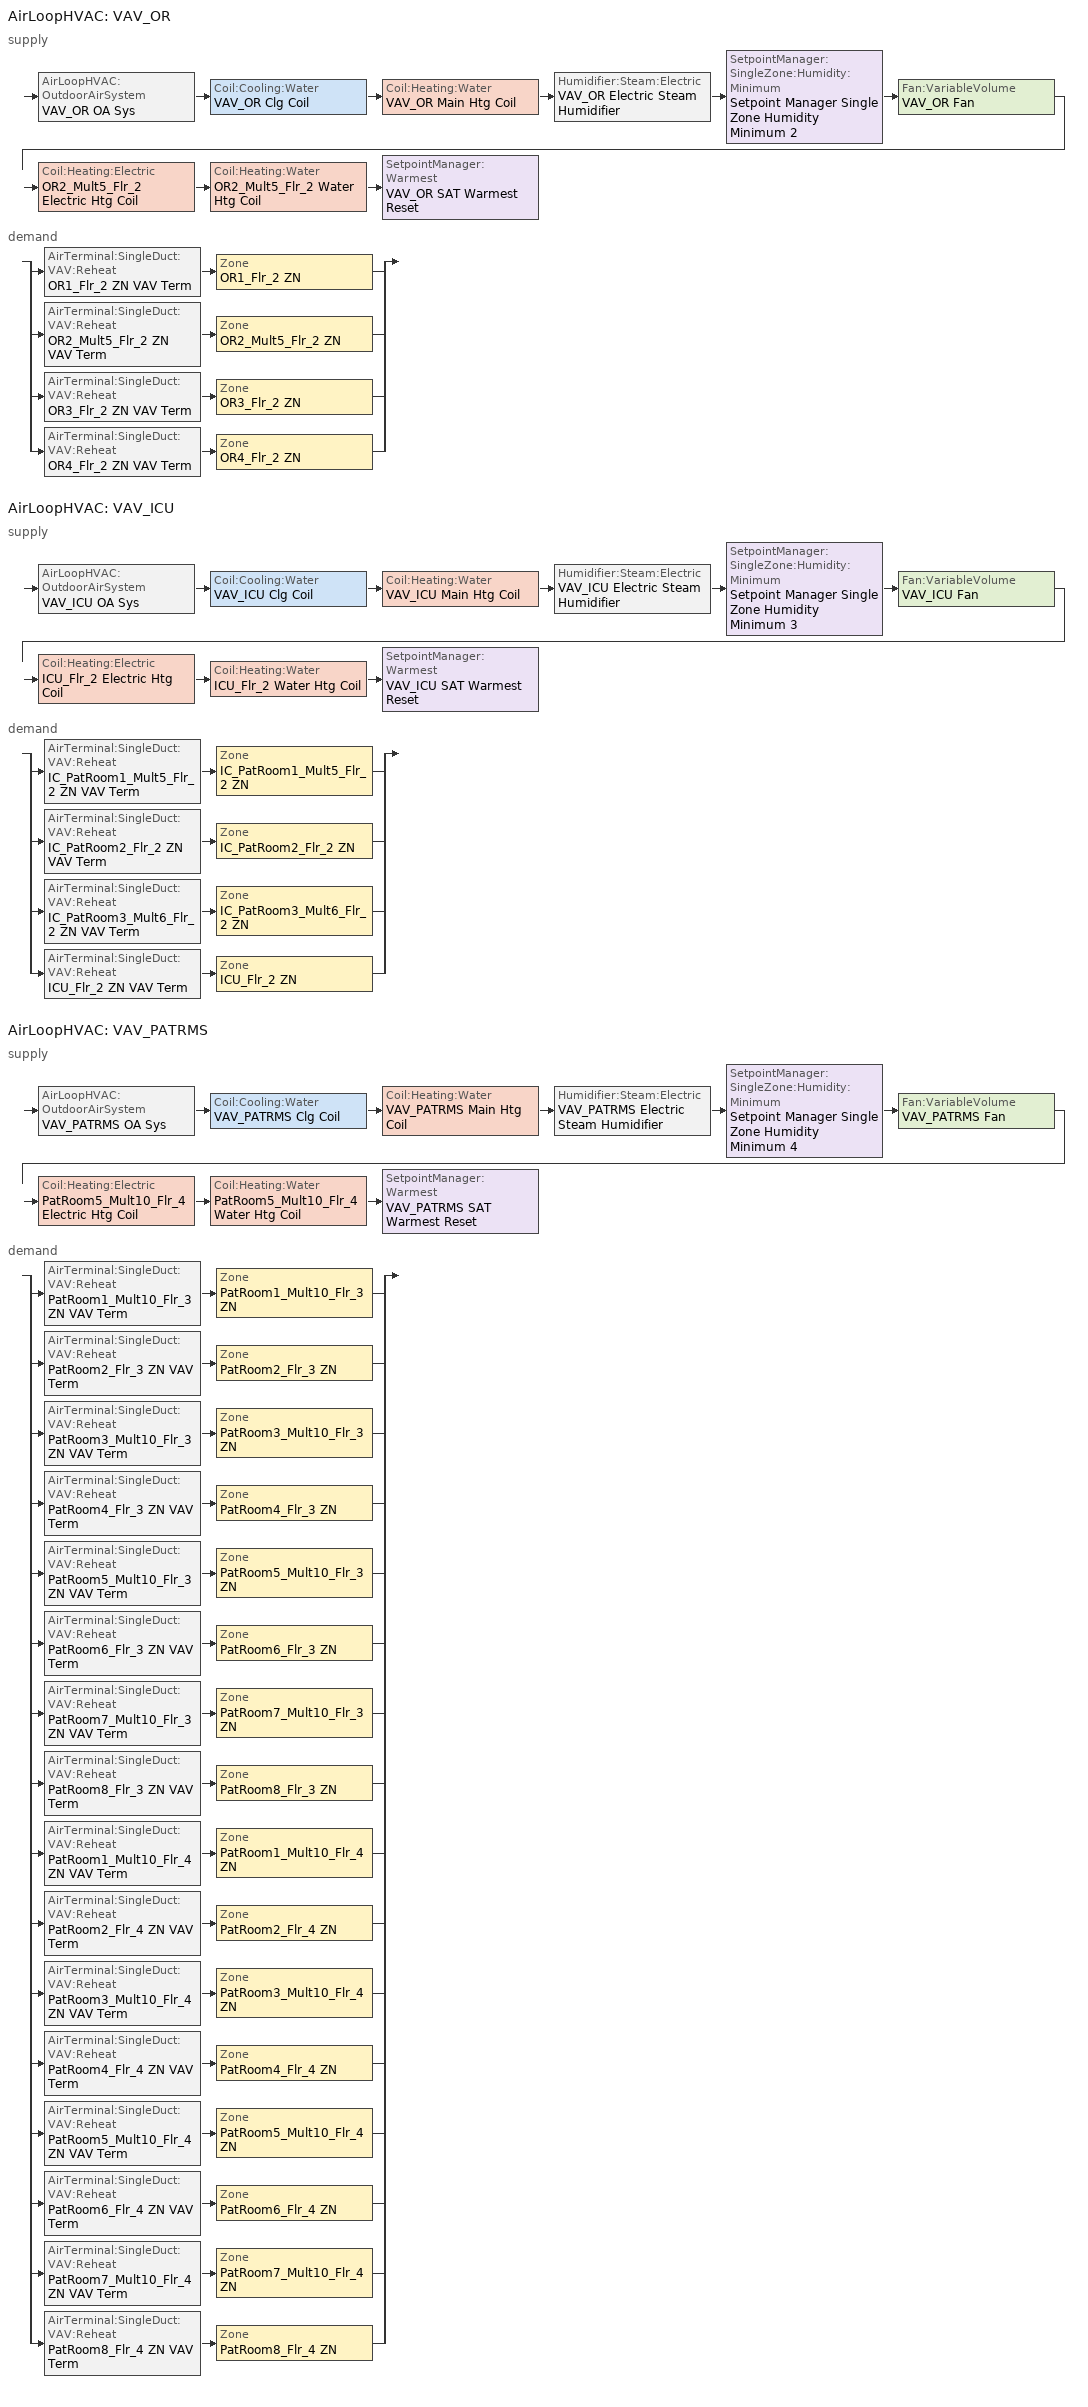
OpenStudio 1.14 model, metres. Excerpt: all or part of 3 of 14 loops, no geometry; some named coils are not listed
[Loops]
AirLoopHVAC 'VAV_OR'
 supply: AirLoopHVAC:OutdoorAirSystem 'VAV_OR OA Sys' > Coil:Cooling:Water 'VAV_OR Clg Coil' > Coil:Heating:Water 'VAV_OR Main Htg Coil' > Humidifier:Steam:Electric 'VAV_OR Electric Steam Humidifier' > SetpointManager:SingleZone:Humidity:Minimum 'Setpoint Manager Single Zone Humidity Minimum 2' > Fan:VariableVolume 'VAV_OR Fan' > Coil:Heating:Electric 'OR2_Mult5_Flr_2 Electric Htg Coil' > Coil:Heating:Water 'OR2_Mult5_Flr_2 Water Htg Coil' > SetpointManager:Warmest 'VAV_OR SAT Warmest Reset'
 demand: split
  | AirTerminal:SingleDuct:VAV:Reheat 'OR1_Flr_2 ZN VAV Term' > Zone 'OR1_Flr_2 ZN'
  | AirTerminal:SingleDuct:VAV:Reheat 'OR2_Mult5_Flr_2 ZN VAV Term' > Zone 'OR2_Mult5_Flr_2 ZN'
  | AirTerminal:SingleDuct:VAV:Reheat 'OR3_Flr_2 ZN VAV Term' > Zone 'OR3_Flr_2 ZN'
  | AirTerminal:SingleDuct:VAV:Reheat 'OR4_Flr_2 ZN VAV Term' > Zone 'OR4_Flr_2 ZN'
AirLoopHVAC 'VAV_ICU'
 supply: AirLoopHVAC:OutdoorAirSystem 'VAV_ICU OA Sys' > Coil:Cooling:Water 'VAV_ICU Clg Coil' > Coil:Heating:Water 'VAV_ICU Main Htg Coil' > Humidifier:Steam:Electric 'VAV_ICU Electric Steam Humidifier' > SetpointManager:SingleZone:Humidity:Minimum 'Setpoint Manager Single Zone Humidity Minimum 3' > Fan:VariableVolume 'VAV_ICU Fan' > Coil:Heating:Electric 'ICU_Flr_2 Electric Htg Coil' > Coil:Heating:Water 'ICU_Flr_2 Water Htg Coil' > SetpointManager:Warmest 'VAV_ICU SAT Warmest Reset'
 demand: split
  | AirTerminal:SingleDuct:VAV:Reheat 'IC_PatRoom1_Mult5_Flr_2 ZN VAV Term' > Zone 'IC_PatRoom1_Mult5_Flr_2 ZN'
  | AirTerminal:SingleDuct:VAV:Reheat 'IC_PatRoom2_Flr_2 ZN VAV Term' > Zone 'IC_PatRoom2_Flr_2 ZN'
  | AirTerminal:SingleDuct:VAV:Reheat 'IC_PatRoom3_Mult6_Flr_2 ZN VAV Term' > Zone 'IC_PatRoom3_Mult6_Flr_2 ZN'
  | AirTerminal:SingleDuct:VAV:Reheat 'ICU_Flr_2 ZN VAV Term' > Zone 'ICU_Flr_2 ZN'
AirLoopHVAC 'VAV_PATRMS'
 supply: AirLoopHVAC:OutdoorAirSystem 'VAV_PATRMS OA Sys' > Coil:Cooling:Water 'VAV_PATRMS Clg Coil' > Coil:Heating:Water 'VAV_PATRMS Main Htg Coil' > Humidifier:Steam:Electric 'VAV_PATRMS Electric Steam Humidifier' > SetpointManager:SingleZone:Humidity:Minimum 'Setpoint Manager Single Zone Humidity Minimum 4' > Fan:VariableVolume 'VAV_PATRMS Fan' > Coil:Heating:Electric 'PatRoom5_Mult10_Flr_4 Electric Htg Coil' > Coil:Heating:Water 'PatRoom5_Mult10_Flr_4 Water Htg Coil' > SetpointManager:Warmest 'VAV_PATRMS SAT Warmest Reset'
 demand: split
  | AirTerminal:SingleDuct:VAV:Reheat 'PatRoom1_Mult10_Flr_3 ZN VAV Term' > Zone 'PatRoom1_Mult10_Flr_3 ZN'
  | AirTerminal:SingleDuct:VAV:Reheat 'PatRoom2_Flr_3 ZN VAV Term' > Zone 'PatRoom2_Flr_3 ZN'
  | AirTerminal:SingleDuct:VAV:Reheat 'PatRoom3_Mult10_Flr_3 ZN VAV Term' > Zone 'PatRoom3_Mult10_Flr_3 ZN'
  | AirTerminal:SingleDuct:VAV:Reheat 'PatRoom4_Flr_3 ZN VAV Term' > Zone 'PatRoom4_Flr_3 ZN'
  | AirTerminal:SingleDuct:VAV:Reheat 'PatRoom5_Mult10_Flr_3 ZN VAV Term' > Zone 'PatRoom5_Mult10_Flr_3 ZN'
  | AirTerminal:SingleDuct:VAV:Reheat 'PatRoom6_Flr_3 ZN VAV Term' > Zone 'PatRoom6_Flr_3 ZN'
  | AirTerminal:SingleDuct:VAV:Reheat 'PatRoom7_Mult10_Flr_3 ZN VAV Term' > Zone 'PatRoom7_Mult10_Flr_3 ZN'
  | AirTerminal:SingleDuct:VAV:Reheat 'PatRoom8_Flr_3 ZN VAV Term' > Zone 'PatRoom8_Flr_3 ZN'
  | AirTerminal:SingleDuct:VAV:Reheat 'PatRoom1_Mult10_Flr_4 ZN VAV Term' > Zone 'PatRoom1_Mult10_Flr_4 ZN'
  | AirTerminal:SingleDuct:VAV:Reheat 'PatRoom2_Flr_4 ZN VAV Term' > Zone 'PatRoom2_Flr_4 ZN'
  | AirTerminal:SingleDuct:VAV:Reheat 'PatRoom3_Mult10_Flr_4 ZN VAV Term' > Zone 'PatRoom3_Mult10_Flr_4 ZN'
  | AirTerminal:SingleDuct:VAV:Reheat 'PatRoom4_Flr_4 ZN VAV Term' > Zone 'PatRoom4_Flr_4 ZN'
  | AirTerminal:SingleDuct:VAV:Reheat 'PatRoom5_Mult10_Flr_4 ZN VAV Term' > Zone 'PatRoom5_Mult10_Flr_4 ZN'
  | AirTerminal:SingleDuct:VAV:Reheat 'PatRoom6_Flr_4 ZN VAV Term' > Zone 'PatRoom6_Flr_4 ZN'
  | AirTerminal:SingleDuct:VAV:Reheat 'PatRoom7_Mult10_Flr_4 ZN VAV Term' > Zone 'PatRoom7_Mult10_Flr_4 ZN'
  | AirTerminal:SingleDuct:VAV:Reheat 'PatRoom8_Flr_4 ZN VAV Term' > Zone 'PatRoom8_Flr_4 ZN'
[Sizing:Zone] Zone Cooling Design Supply Air Temperature Input Method=SupplyAirTemperature; Zone Cooling Design Supply Air Temperature {C}=12.8; Zone Cooling Design Supply Air Temperature Difference {deltaC}=11.11; Zone Heating Design Supply Air Temperature Input Method=SupplyAirTemperature; Zone Heating Design Supply Air Temperature {C}=40; Zone Heating Design Supply Air Temperature Difference {deltaC}=11.11; Zone Cooling Design Supply Air Humidity Ratio {kg-H2O/kg-air}=0.0085; Zone Heating Design Supply Air Humidity Ratio {kg-H2O/kg-air}=0.008; Cooling Design Air Flow Method=DesignDayWithLimit; Heating Design Air Flow Method=DesignDay; Account for Dedicated Outdoor Air System=No; Dedicated Outdoor Air System Control Strategy=NeutralSupplyAir; Dedicated Outdoor Air Low Setpoint Temperature for Design {C}=autosize; Dedicated Outdoor Air High Setpoint Temperature for Design {C}=autosize
PatRoom5_Mult10_Flr_4 ZN; OR1_Flr_2 ZN; PatRoom6_Flr_4 ZN; PatRoom3_Mult10_Flr_3 ZN; PatRoom6_Flr_3 ZN; PatRoom8_Flr_3 ZN; PatRoom5_Mult10_Flr_3 ZN; PatRoom7_Mult10_Flr_4 ZN; PatRoom8_Flr_4 ZN; OR4_Flr_2 ZN; PatRoom4_Flr_3 ZN; IC_PatRoom1_Mult5_Flr_2 ZN; PatRoom3_Mult10_Flr_4 ZN; PatRoom1_Mult10_Flr_3 ZN; PatRoom7_Mult10_Flr_3 ZN; PatRoom2_Flr_4 ZN; OR3_Flr_2 ZN; IC_PatRoom2_Flr_2 ZN; PatRoom1_Mult10_Flr_4 ZN; IC_PatRoom3_Mult6_Flr_2 ZN; PatRoom2_Flr_3 ZN; OR2_Mult5_Flr_2 ZN; ICU_Flr_2 ZN; PatRoom4_Flr_4 ZN
[Zone equipment]
PatRoom5_Mult10_Flr_4 ZN: PatRoom5_Mult10_Flr_4 ZN VAV Term
OR1_Flr_2 ZN: OR1_Flr_2 ZN VAV Term
PatRoom6_Flr_4 ZN: PatRoom6_Flr_4 ZN VAV Term
PatRoom3_Mult10_Flr_3 ZN: PatRoom3_Mult10_Flr_3 ZN VAV Term
PatRoom6_Flr_3 ZN: PatRoom6_Flr_3 ZN VAV Term
PatRoom8_Flr_3 ZN: PatRoom8_Flr_3 ZN VAV Term
PatRoom5_Mult10_Flr_3 ZN: PatRoom5_Mult10_Flr_3 ZN VAV Term
PatRoom7_Mult10_Flr_4 ZN: PatRoom7_Mult10_Flr_4 ZN VAV Term
PatRoom8_Flr_4 ZN: PatRoom8_Flr_4 ZN VAV Term
OR4_Flr_2 ZN: OR4_Flr_2 ZN VAV Term
PatRoom4_Flr_3 ZN: PatRoom4_Flr_3 ZN VAV Term
IC_PatRoom1_Mult5_Flr_2 ZN: IC_PatRoom1_Mult5_Flr_2 ZN VAV Term
PatRoom3_Mult10_Flr_4 ZN: PatRoom3_Mult10_Flr_4 ZN VAV Term
PatRoom1_Mult10_Flr_3 ZN: PatRoom1_Mult10_Flr_3 ZN VAV Term
PatRoom7_Mult10_Flr_3 ZN: PatRoom7_Mult10_Flr_3 ZN VAV Term
PatRoom2_Flr_4 ZN: PatRoom2_Flr_4 ZN VAV Term
OR3_Flr_2 ZN: OR3_Flr_2 ZN VAV Term
IC_PatRoom2_Flr_2 ZN: IC_PatRoom2_Flr_2 ZN VAV Term
PatRoom1_Mult10_Flr_4 ZN: PatRoom1_Mult10_Flr_4 ZN VAV Term
IC_PatRoom3_Mult6_Flr_2 ZN: IC_PatRoom3_Mult6_Flr_2 ZN VAV Term
PatRoom2_Flr_3 ZN: PatRoom2_Flr_3 ZN VAV Term
OR2_Mult5_Flr_2 ZN: OR2_Mult5_Flr_2 ZN VAV Term
ICU_Flr_2 ZN: ICU_Flr_2 ZN VAV Term
PatRoom4_Flr_4 ZN: PatRoom4_Flr_4 ZN VAV Term
[AirLoopHVAC] Availability Schedule=Hospital HVACOperationSchd; Design Supply Air Flow Rate {m3/s}=AutoSize
Name | Availability Manager
VAV_OR | Availability Manager Night Cycle 3
VAV_ICU | Availability Manager Night Cycle 4
VAV_PATRMS | Availability Manager Night Cycle 5
[Sizing:System] Type of Load to Size On=Sensible; Preheat Design Temperature {C}=7; Preheat Design Humidity Ratio {kg-H2O/kg-Air}=0.008; Precool Design Temperature {C}=12.8; Precool Design Humidity Ratio {kg-H2O/kg-Air}=0.008; Central Cooling Design Supply Air Temperature {C}=12.8; Central Heating Design Supply Air Temperature {C}=12.8; Sizing Option=NonCoincident; 100% Outdoor Air in Cooling=No; 100% Outdoor Air in Heating=No; Central Cooling Design Supply Air Humidity Ratio {kg-H2O/kg-Air}=0.0085; Central Heating Design Supply Air Humidity Ratio {kg-H2O/kg-Air}=0.008; Cooling Design Air Flow Method=DesignDay; Cooling Design Air Flow Rate {m3/s}=0; Heating Design Air Flow Method=DesignDay; Heating Design Air Flow Rate {m3/s}=0; System Outdoor Air Method=ZoneSum; Zone Maximum Outdoor Air Fraction=1; Cooling Supply Air Flow Rate Per Floor Area {m3/s-m2}=0.00996765; Cooling Fraction of Autosized Cooling Supply Air Flow Rate=1; Cooling Supply Air Flow Rate Per Unit Cooling Capacity {m3/s-W}=3.94755e-05; Heating Supply Air Flow Rate Per Floor Area {m3/s-m2}=0.00996765; Heating Fraction of Autosized Heating Supply Air Flow Rate=1; Heating Fraction of Autosized Cooling Supply Air Flow Rate=1; Heating Supply Air Flow Rate Per Unit Heating Capacity {m3/s-W}=3.15882e-05; Cooling Design Capacity Method=CoolingDesignCapacity; Cooling Design Capacity {W}=autosize; Cooling Design Capacity Per Floor Area {W/m2}=234.7; Fraction of Autosized Cooling Design Capacity=1; Heating Design Capacity Method=HeatingDesignCapacity; Heating Design Capacity {W}=autosize; Heating Design Capacity Per Floor Area {W/m2}=157; Fraction of Autosized Heating Design Capacity=1; Central Cooling Capacity Control Method=OnOff
Name | Design Outdoor Air Flow Rate {m3/s} | Minimum System Air Flow Ratio
VAV_OR | 1.79029 | 1
VAV_ICU | 2.13758 | 1
VAV_PATRMS | 1.64126 | 0.5
[Fan:VariableVolume] Availability Schedule=Always On Discrete; Pressure Rise {Pa}=1389.92; Maximum Flow Rate {m3/s}=Autosize; Fan Power Minimum Flow Rate Input Method=Fraction; Fan Power Minimum Flow Fraction=0.25; Fan Power Minimum Air Flow Rate {m3/s}=0; Motor In Airstream Fraction=1; Fan Power Coefficient 1=0.04076; Fan Power Coefficient 2=0.0881; Fan Power Coefficient 3=-0.0729; Fan Power Coefficient 4=0.9437; Fan Power Coefficient 5=0
Name | Fan Efficiency | Motor Efficiency
VAV_OR Fan; VAV_ICU Fan | 0.6006 | 0.924
VAV_PATRMS Fan | 0.61165 | 0.941
[Controller:OutdoorAir] Maximum Outdoor Air Flow Rate {m3/s}=Autosize; Economizer Control Type=NoEconomizer; Economizer Control Action Type=ModulateFlow; Economizer Maximum Limit Dry-Bulb Temperature {C}=28; Economizer Maximum Limit Enthalpy {J/kg}=64000; Economizer Minimum Limit Dry-Bulb Temperature {C}=-100; Lockout Type=NoLockout; Minimum Limit Type=FixedMinimum; High Humidity Control=No
Name | Minimum Outdoor Air Flow Rate {m3/s} | Controller Mechanical Ventilation | Heat Recovery Bypass Control Type
VAV_OR OA Controller | 0 | VAV_OR Vent Controller | BypassWhenWithinEconomizerLimits
VAV_ICU OA Controller | autosize | VAV_ICU Vent Controller | BypassWhenOAFlowGreaterThanMinimum
VAV_PATRMS OA Controller | autosize | VAV_PATRMS Vent Controller | BypassWhenOAFlowGreaterThanMinimum
[Controller:MechanicalVentilation] Availability Schedule=Always On Discrete
Name | System Outdoor Air Method
VAV_OR Vent Controller | VentilationRateProcedure
VAV_ICU Vent Controller; VAV_PATRMS Vent Controller | ZoneSum
[AirLoopHVAC:OutdoorAirSystem]
Name | Controller
VAV_OR OA Sys | VAV_OR OA Controller
VAV_ICU OA Sys | VAV_ICU OA Controller
VAV_PATRMS OA Sys | VAV_PATRMS OA Controller
[AvailabilityManager:NightCycle] Control Type=CycleOnAny; Thermostat Tolerance {deltaC}=1; Cycling Run Time {s}=3600
Availability Manager Night Cycle 3; Availability Manager Night Cycle 4; Availability Manager Night Cycle 5
[AirTerminal:SingleDuct:VAV:Reheat] Availability Schedule=Always On Discrete; Maximum Air Flow Rate {m3/s}=AutoSize; Fixed Minimum Air Flow Rate {m3/s}=0; Maximum Hot Water or Steam Flow Rate {m3/s}=AutoSize; Minimum Hot Water or Steam Flow Rate {m3/s}=0; Convergence Tolerance=0.001; Damper Heating Action=Reverse; Maximum Flow per Zone Floor Area During Reheat {m3/s-m2}=0; Maximum Flow Fraction During Reheat=0.5; Maximum Reheat Air Temperature {C}=40; Control For Outdoor Air=No
Name | Zone Minimum Air Flow Input Method | Constant Minimum Air Flow Fraction | Minimum Air Flow Fraction Schedule | Reheat Coil
OR1_Flr_2 ZN VAV Term | Scheduled | 1 | Hospital OR_MinSA_Sched | OR1_Flr_2 ZN Rht Coil
OR2_Mult5_Flr_2 ZN VAV Term | Scheduled | 1 | Hospital OR_MinSA_Sched | OR2_Mult5_Flr_2 ZN Rht Coil
OR3_Flr_2 ZN VAV Term | Scheduled | 1 | Hospital OR_MinSA_Sched | OR3_Flr_2 ZN Rht Coil
OR4_Flr_2 ZN VAV Term | Scheduled | 1 | Hospital OR_MinSA_Sched | OR4_Flr_2 ZN Rht Coil
IC_PatRoom1_Mult5_Flr_2 ZN VAV Term | Constant | 0.5 |  | IC_PatRoom1_Mult5_Flr_2 ZN Rht Coil
IC_PatRoom2_Flr_2 ZN VAV Term | Constant | 0.5 |  | IC_PatRoom2_Flr_2 ZN Rht Coil
IC_PatRoom3_Mult6_Flr_2 ZN VAV Term | Constant | 0.5 |  | IC_PatRoom3_Mult6_Flr_2 ZN Rht Coil
ICU_Flr_2 ZN VAV Term | Constant | 1 |  | ICU_Flr_2 ZN Rht Coil
PatRoom1_Mult10_Flr_3 ZN VAV Term | Constant | 0.5 |  | PatRoom1_Mult10_Flr_3 ZN Rht Coil
PatRoom2_Flr_3 ZN VAV Term | Constant | 0.696306 |  | PatRoom2_Flr_3 ZN Rht Coil
PatRoom3_Mult10_Flr_3 ZN VAV Term | Constant | 0.5 |  | PatRoom3_Mult10_Flr_3 ZN Rht Coil
PatRoom4_Flr_3 ZN VAV Term | Constant | 0.840369 |  | PatRoom4_Flr_3 ZN Rht Coil
PatRoom5_Mult10_Flr_3 ZN VAV Term | Constant | 0.5 |  | PatRoom5_Mult10_Flr_3 ZN Rht Coil
PatRoom6_Flr_3 ZN VAV Term | Constant | 0.603876 |  | PatRoom6_Flr_3 ZN Rht Coil
PatRoom7_Mult10_Flr_3 ZN VAV Term | Constant | 0.5 |  | PatRoom7_Mult10_Flr_3 ZN Rht Coil
PatRoom8_Flr_3 ZN VAV Term | Constant | 0.703484 |  | PatRoom8_Flr_3 ZN Rht Coil
PatRoom1_Mult10_Flr_4 ZN VAV Term | Constant | 0.5 |  | PatRoom1_Mult10_Flr_4 ZN Rht Coil
PatRoom2_Flr_4 ZN VAV Term | Constant | 0.690667 |  | PatRoom2_Flr_4 ZN Rht Coil
PatRoom3_Mult10_Flr_4 ZN VAV Term | Constant | 0.5 |  | PatRoom3_Mult10_Flr_4 ZN Rht Coil
PatRoom4_Flr_4 ZN VAV Term | Constant | 0.836249 |  | PatRoom4_Flr_4 ZN Rht Coil
PatRoom5_Mult10_Flr_4 ZN VAV Term | Constant | 0.5 |  | PatRoom5_Mult10_Flr_4 ZN Rht Coil
PatRoom6_Flr_4 ZN VAV Term | Constant | 0.603876 |  | PatRoom6_Flr_4 ZN Rht Coil
PatRoom7_Mult10_Flr_4 ZN VAV Term | Constant | 0.5 |  | PatRoom7_Mult10_Flr_4 ZN Rht Coil
PatRoom8_Flr_4 ZN VAV Term | Constant | 0.678985 |  | PatRoom8_Flr_4 ZN Rht Coil
[Humidifier:Steam:Electric] Rated Capacity {m3/s}=3.72e-05; Rated Power {W}=100000
VAV_OR Electric Steam Humidifier; VAV_ICU Electric Steam Humidifier; VAV_PATRMS Electric Steam Humidifier
[SetpointManager:SingleZone:Humidity:Minimum] Control Variable=MinimumHumidityRatio
Name | Control Zone
Setpoint Manager Single Zone Humidity Minimum 2 | OR2_Mult5_Flr_2 ZN
Setpoint Manager Single Zone Humidity Minimum 3 | ICU_Flr_2 ZN
Setpoint Manager Single Zone Humidity Minimum 4 | PatRoom5_Mult10_Flr_4 ZN
[Coil:Heating:Electric] Availability Schedule=Always On Discrete
OR2_Mult5_Flr_2 Electric Htg Coil; ICU_Flr_2 Electric Htg Coil; PatRoom5_Mult10_Flr_4 Electric Htg Coil
[SetpointManager:Warmest] Control Variable=Temperature; Minimum Setpoint Temperature {C}=12.8; Maximum Setpoint Temperature {C}=15.5778; Strategy=MaximumTemperature
VAV_ICU SAT Warmest Reset; VAV_OR SAT Warmest Reset; VAV_PATRMS SAT Warmest Reset
[Schedule:Ruleset]
Name | Default Day Schedule | Summer Design Day Schedule | Winter Design Day Schedule
Hospital HVACOperationSchd | Hospital HVACOperationSchd Default | Hospital HVACOperationSchd Summer Design Day | Hospital HVACOperationSchd Winter Design Day
Hospital OR_MinSA_Sched | Hospital OR_MinSA_Sched Default | Hospital OR_MinSA_Sched Summer Design Day | Hospital OR_MinSA_Sched Winter Design Day
[Schedule:Day]
Hospital HVACOperationSchd Default; Hospital HVACOperationSchd Winter Design Day; Hospital HVACOperationSchd Summer Design Day; Hospital OR_MinSA_Sched Summer Design Day: 24, 0, 1
Hospital OR_MinSA_Sched Default; Hospital OR_MinSA_Sched Winter Design Day: 24, 0, 0.2
Hospital OR_MinSA_Sched Sat Day: 9, 0, 0.2, 17, 0, 1, 24, 0, 0.2
Hospital OR_MinSA_Sched Wkdy Day: 9, 0, 0.2, 18, 0, 1, 24, 0, 0.2
[Schedule:Rule] Schedule Ruleset=Hospital OR_MinSA_Sched; Date Specification Type=DateRange; Start Month=1; Start Day=1; End Month=12; End Day=31
Name | Rule Order | Day Schedule | Apply Saturday | Apply Monday | Apply Tuesday | Apply Wednesday | Apply Thursday | Apply Friday
Schedule Rule 31 | 1 | Hospital OR_MinSA_Sched Sat Day | Yes
Schedule Rule 32 | 0 | Hospital OR_MinSA_Sched Wkdy Day |  | Yes | Yes | Yes | Yes | Yes
[Schedule:Constant]
Always On Discrete: Value=1
